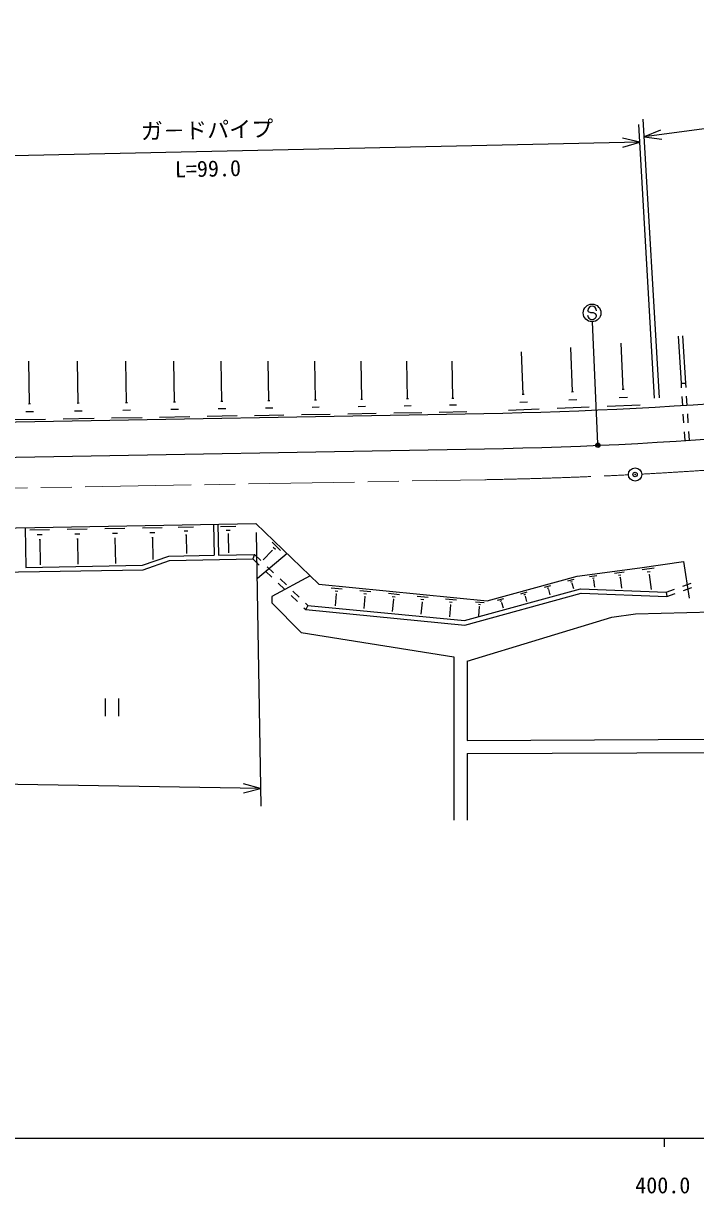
# Model space of a CAD drawing. Units: millimetres, scale not verified. Extents: x 0 to 700000, y -47500 to 447500.
# Drawn here: x 395500 to 471554, y 198715 to 331206 of the extents above; entities that cross this region are included whole.
import ezdxf
from ezdxf.enums import TextEntityAlignment as Align

# ---------------------------------------------------------------- set-up
doc = ezdxf.new("R2010")
doc.units = ezdxf.units.MM
doc.header["$LTSCALE"] = 1000
doc.header["$PDMODE"] = 32
doc.header["$PDSIZE"] = 500
doc.linetypes.add('CHAIN', pattern=[18.5, 12, -1.5, 3.5, -1.5])
doc.layers.add('M-TTL-BAND', color=7, linetype='Continuous', lineweight=25)
doc.layers.add('S-TTL', color=7, linetype='Continuous', lineweight=25)
doc.styles.add('@ＭＳ ゴシック', font='')
doc.styles.add('ＭＳ ゴシック', font='')
doc.styles.get('@ＭＳ ゴシック').set_extended_font_data('@MS Gothic')
doc.styles.get('ＭＳ ゴシック').set_extended_font_data('MS Gothic')

msp = doc.modelspace()

# ---------------------------------------------------------------- linework, layer by layer
at = {"layer": 'M-TTL-BAND'}
for p, q in [((40000, 205000), (579000, 205000)), ((468000, 205000), (468000, 204000))]:
    msp.add_line(p, q, dxfattribs=at)
at = {"layer": 'S-TTL'}
for p, q in [((560775, 331206), (465746, 318359)), ((466891, 288768), (465117, 319741)), ((467474, 288802), (465629, 320355)), ((465231, 317744), (463289, 318220)), ((467591, 319130), (465746, 318359)), ((465746, 318359), (467730, 318104)), ((465231, 317744), (367435, 315616)), ((463311, 317185), (465231, 317744)), ((459447, 298565), (459348, 298683)), ((459692, 298426), (459447, 298565)), ((459993, 298423), (459692, 298426)), ((460238, 298312), (459993, 298423)), ((460344, 298175), (460238, 298312)), ((460492, 283589), (459886, 297425)), ((469946, 290456), (469606, 295786)), ((470445, 290488), (470105, 295818)), ((457639, 289512), (457435, 294509)), ((463348, 289806), (463136, 294990)), ((396185, 288154), (396099, 292959)), ((401702, 288227), (401618, 292958)), ((407170, 288300), (407086, 292957)), ((412588, 288372), (412506, 292955)), ((417957, 288444), (417876, 292954)), ((423278, 288515), (423198, 292952)), ((428550, 288585), (428472, 292951)), ((433776, 288654), (433699, 292950)), ((438954, 288723), (438878, 292948)), ((444085, 288792), (444011, 292947)), ((452053, 289224), (451857, 294038)), ((469946, 290456), (470445, 290488)), ((469977, 289957), (469946, 290456)), ((470476, 289989), (470445, 290488)), ((451944, 289219), (452162, 289228)), ((457526, 289507), (457752, 289516)), ((462919, 288853), (463853, 288891)), ((463231, 289801), (463464, 289811)), ((470105, 287961), (470041, 288959)), ((470604, 287993), (470540, 288991)), ((396074, 288152), (396296, 288156)), ((401592, 288225), (401812, 288229)), ((407061, 288298), (407278, 288302)), ((412177, 287513), (413029, 287528)), ((412481, 288370), (412694, 288374)), ((417552, 287596), (418392, 287611)), ((417852, 288442), (418062, 288446)), ((422879, 287679), (423706, 287694)), ((423174, 288513), (423381, 288517)), ((428157, 287762), (428973, 287776)), ((428449, 288583), (428652, 288587)), ((433388, 287843), (434192, 287858)), ((433675, 288653), (433876, 288656)), ((438572, 287924), (439364, 287938)), ((438855, 288722), (439053, 288725)), ((443709, 288004), (444489, 288018)), ((443987, 288790), (444183, 288793)), ((450378, 287407), (453870, 287549)), ((451652, 288333), (452525, 288369)), ((455907, 287632), (459519, 287779)), ((457224, 288590), (458127, 288627)), ((461556, 287862), (465291, 288015)), ((354602, 285381), (447587, 287043)), ((394437, 286343), (397996, 286407)), ((395756, 287256), (396645, 287272)), ((399979, 286442), (403487, 286505)), ((401279, 287343), (402156, 287358)), ((405471, 286540), (408930, 286602)), ((406753, 287428), (407617, 287443)), ((410914, 286637), (414323, 286698)), ((416307, 286734), (419667, 286794)), ((421651, 286829), (424963, 286888)), ((426948, 286924), (430211, 286982)), ((432196, 287018), (435412, 287075)), ((437398, 287111), (440567, 287167)), ((442552, 287203), (445674, 287258)), ((470232, 285965), (470168, 286963)), ((470731, 285997), (470667, 286995)), ((470359, 283969), (470295, 284967)), ((470858, 284001), (470794, 284999)), ((354673, 281382), (447659, 283043)), ((354816, 273383), (421806, 274580)), ((417008, 274494), (417071, 270995)), ((417508, 274503), (417571, 271004)), ((417787, 274258), (419536, 274289)), ((421806, 274580), (428930, 267706)), ((395710, 274114), (395790, 269615)), ((396214, 273873), (398464, 273913)), ((397068, 273325), (397631, 273335)), ((400464, 273949), (402713, 273989)), ((401317, 273401), (401880, 273411)), ((404713, 274025), (406963, 274065)), ((405567, 273477), (406129, 273487)), ((408962, 274101), (411198, 274141)), ((409811, 273557), (410370, 273567)), ((410031, 273001), (410170, 273004)), ((410100, 273003), (410145, 270521)), ((413012, 274173), (414762, 274204)), ((413676, 273747), (414113, 273755)), ((413848, 273313), (413957, 273315)), ((413902, 273314), (413940, 271189)), ((418451, 273833), (418888, 273840)), ((418622, 273398), (418732, 273400)), ((418677, 273399), (418715, 271274)), ((421824, 273580), (422378, 242566)), ((397289, 272767), (397430, 272769)), ((397359, 272768), (397411, 269894)), ((401538, 272843), (401679, 272845)), ((401609, 272844), (401660, 269969)), ((405788, 272919), (405928, 272921)), ((405858, 272920), (405909, 270045)), ((424592, 271544), (423648, 272455)), ((424010, 271650), (423774, 271878)), ((408957, 269850), (411938, 270903)), ((409047, 269351), (412028, 270405)), ((411938, 270903), (417071, 270995)), ((412028, 270405), (421449, 270573)), ((417571, 271004), (421646, 271077)), ((421646, 271077), (421449, 270573)), ((421449, 270573), (422172, 269882)), ((421646, 271077), (422369, 270386)), ((425341, 271169), (421973, 268372)), ((423664, 271528), (422643, 270470)), ((423694, 271499), (423635, 271556)), ((465260, 269551), (470203, 270286)), ((470203, 270286), (470822, 266126)), ((373445, 268715), (409047, 269351)), ((395790, 269615), (408957, 269850)), ((422895, 269192), (423619, 268501)), ((423092, 269695), (423815, 269005)), ((458141, 268630), (465260, 269551)), ((462392, 268961), (463485, 269111)), ((465514, 269390), (466883, 269578)), ((466075, 269118), (466417, 269165)), ((427953, 268648), (423603, 266308)), ((424342, 267811), (425065, 267120)), ((424538, 268314), (425262, 267623)), ((428930, 267706), (447966, 265846)), ((447966, 265846), (458141, 268630)), ((457098, 268086), (457822, 268284)), ((457419, 267979), (457600, 268029)), ((457536, 267817), (457582, 267829)), ((457559, 267823), (457724, 267220)), ((459534, 268569), (460373, 268684)), ((459877, 268402), (460087, 268431)), ((459985, 268203), (460037, 268211)), ((460011, 268207), (460126, 267368)), ((462839, 268745), (463112, 268782)), ((462979, 268485), (463047, 268495)), ((463013, 268490), (463183, 267250)), ((466250, 268794), (466335, 268805)), ((466293, 268799), (466523, 267120)), ((470105, 267491), (471045, 267832)), ((423603, 266308), (423603, 265601)), ((425788, 266429), (426511, 265739)), ((425985, 266933), (426708, 266242)), ((430337, 267318), (431581, 267196)), ((430898, 266635), (430764, 265266)), ((430773, 266961), (431084, 266931)), ((430859, 266638), (430937, 266631)), ((433572, 267001), (434816, 266880)), ((434133, 266319), (433999, 264950)), ((434008, 266645), (434319, 266614)), ((434094, 266322), (434172, 266315)), ((436806, 266685), (438050, 266564)), ((437242, 266329), (437553, 266298)), ((440041, 266369), (441285, 266248)), ((445390, 263586), (458537, 267184)), ((445433, 263079), (458595, 266681)), ((451793, 266634), (452517, 266832)), ((452114, 266528), (452295, 266577)), ((452231, 266365), (452277, 266378)), ((452254, 266371), (452419, 265769)), ((454446, 267360), (455169, 267558)), ((454767, 267253), (454947, 267303)), ((454884, 267091), (454929, 267103)), ((454906, 267097), (455071, 266494)), ((458537, 267184), (468225, 266808)), ((458595, 266681), (468304, 266305)), ((468225, 266808), (469165, 267150)), ((468225, 266808), (468304, 266305)), ((468304, 266305), (469244, 266646)), ((470184, 266988), (471124, 267329)), ((423603, 265601), (426944, 262233)), ((427235, 265048), (427457, 264836)), ((427431, 265552), (427677, 265317)), ((427677, 265317), (427457, 264836)), ((427677, 265317), (445390, 263586)), ((437367, 266003), (437234, 264634)), ((437329, 266006), (437406, 265999)), ((440602, 265686), (440468, 264318)), ((440477, 266013), (440788, 265982)), ((440563, 265690), (440641, 265683)), ((443275, 266053), (444519, 265932)), ((443837, 265370), (443703, 264002)), ((443711, 265697), (444023, 265666)), ((443798, 265374), (443875, 265367)), ((446634, 265725), (447630, 265628)), ((447083, 265179), (446976, 264084)), ((446983, 265440), (447232, 265415)), ((447052, 265182), (447114, 265176)), ((449141, 265908), (449864, 266106)), ((449462, 265802), (449642, 265851)), ((449579, 265639), (449624, 265652)), ((449602, 265646), (449767, 265043)), ((427457, 264836), (445433, 263079)), ((445694, 259014), (462086, 263971)), ((462086, 263971), (464758, 264369)), ((464758, 264369), (473457, 264596)), ((426944, 262233), (444194, 259502)), ((444194, 259502), (444194, 240991)), ((445694, 259014), (445694, 250029)), ((404765, 254783), (404765, 252783)), ((406265, 254783), (406265, 252783)), ((445694, 250029), (566668, 250590)), ((445694, 248529), (566737, 249090)), ((422342, 244566), (213963, 248211)), ((445694, 248529), (445694, 240991)), ((422342, 244566), (420419, 245117)), ((420401, 244082), (422342, 244566))]:
    msp.add_line(p, q, dxfattribs=at)
at = {"layer": 'S-TTL', "color": 2, "linetype": 'CHAIN', "lineweight": 13}
msp.add_line((365484, 278074), (447721, 279544), dxfattribs=at)
at = {"layer": 'S-TTL'}
for centre, radius in [((459842, 298425), 1000), ((460498, 283439), 150), ((460498, 283439), 120), ((460498, 283439), 90), ((460498, 283439), 60), ((460498, 283439), 30)]:
    msp.add_circle(centre, radius, dxfattribs=at)
at = {"layer": 'S-TTL', "color": 3}
msp.add_circle((464710, 280136), 750, dxfattribs=at)
at = {"layer": 'S-TTL'}
for centre, radius, start, end in [((459844, 298179), 500, 179.55488, 359.55488), ((459848, 298679), 500, 359.55488, 179.55488), ((438789, 779464), 492500, 271.0236, 279.04393), ((438789, 779464), 496500, 271.0236, 279.04453)]:
    msp.add_arc(centre, radius, start, end, dxfattribs=at)
at = {"layer": 'S-TTL', "color": 2, "linetype": 'CHAIN', "lineweight": 13}
for start, end in [(273.05763, 279.04504), (271.0236, 272.88574)]:
    msp.add_arc((438789, 779464), 500000, start, end, dxfattribs=at)
at = {"layer": 'S-TTL'}
msp.add_point((460498, 283439), dxfattribs=at)
at = {"layer": 'S-TTL', "color": 3}
msp.add_point((464710, 280136), dxfattribs=at)

# ---------------------------------------------------------------- texts
at = {"layer": 'M-TTL-BAND', "style": 'ＭＳ ゴシック'}
msp.add_text('400.0', height=1833, dxfattribs=at).set_placement((467844, 198195), align=Align.BOTTOM_CENTER)
at = {"layer": 'S-TTL', "style": 'ＭＳ ゴシック'}
msp.add_text('ガ－ドパイプ', height=1833, rotation=1.247, dxfattribs=at).set_placement((416312, 317680), align=Align.BOTTOM_CENTER)
at = {"layer": 'S-TTL', "style": '@ＭＳ ゴシック'}
msp.add_text('L=99.0', height=1833, rotation=1.247, dxfattribs=at).set_placement((416355, 315680), align=Align.TOP_CENTER)

doc.saveas('drawing.dxf')
